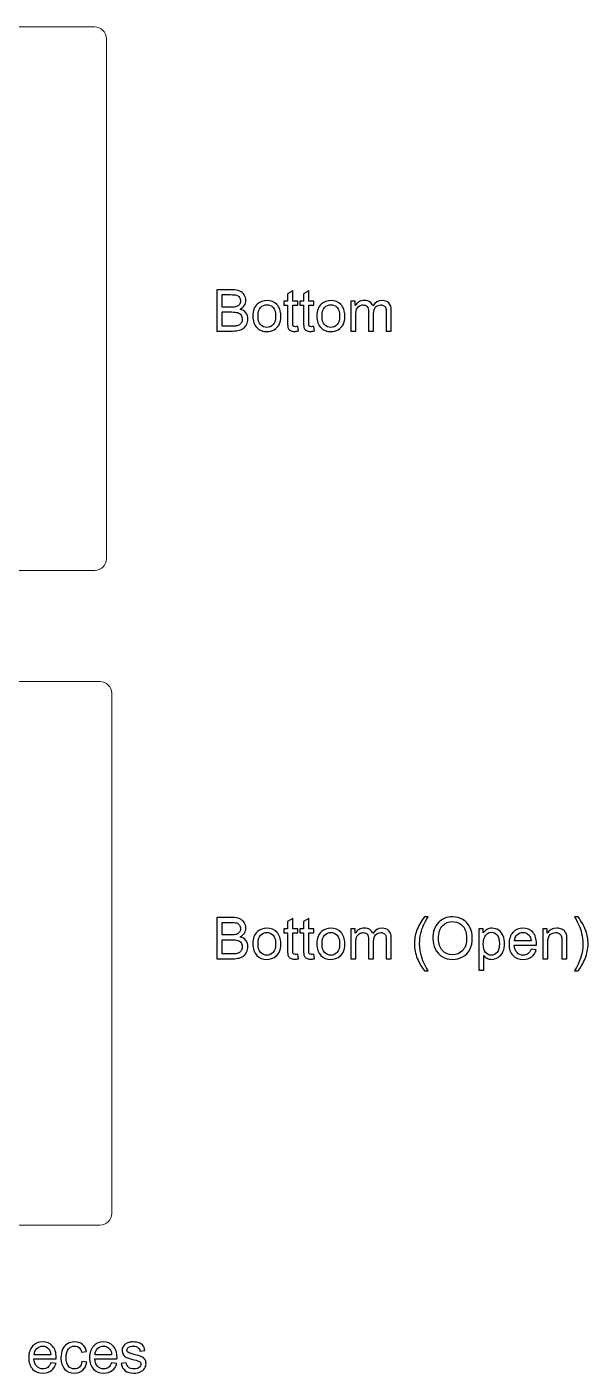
# Model space of a CAD drawing. Header units: centimetres. Extents: x 32 to 238, y -190 to 31.
# Drawn here: x 73.1 to 97.8, y -82.5 to -23 of the extents above; entities that cross this region are included whole.
import ezdxf

# ---------------------------------------------------------------- set-up
doc = ezdxf.new("R2010")
doc.units = ezdxf.units.CM
doc.header["$MEASUREMENT"] = 0
doc.layers.add('Layer 1', color=7, linetype='Continuous')

msp = doc.modelspace()

# ---------------------------------------------------------------- linework, layer by layer
at = {"layer": 'Layer 1', "color": 250, "lineweight": 9}
for points in [[(33.08579, -23.02852), (33.08579, -23.02852), (76.04233, -23.02852), (76.04233, -23.02852), (76.32929, -23.02852), (76.56406, -23.26329), (76.56406, -23.55025), (76.56406, -23.55025), (76.56406, -46.50679), (76.56406, -46.50679), (76.56406, -46.79375), (76.32929, -47.02852), (76.04233, -47.02852), (76.04233, -47.02852), (33.08579, -47.02852), (33.08579, -47.02852), (32.79883, -47.02852), (32.56406, -46.79375), (32.56406, -46.50679), (32.56406, -46.50679), (32.56406, -23.55025), (32.56406, -23.55025), (32.56406, -23.26329), (32.79883, -23.02852), (33.08579, -23.02852)], [(33.08579, -23.02852), (33.08579, -23.02852), (76.04233, -23.02852), (76.04233, -23.02852), (76.32929, -23.02852), (76.56406, -23.26329), (76.56406, -23.55025), (76.56406, -23.55025), (76.56406, -46.50679), (76.56406, -46.50679), (76.56406, -46.79375), (76.32929, -47.02852), (76.04233, -47.02852), (76.04233, -47.02852), (33.08579, -47.02852), (33.08579, -47.02852), (32.79883, -47.02852), (32.56406, -46.79375), (32.56406, -46.50679), (32.56406, -46.50679), (32.56406, -23.55025), (32.56406, -23.55025), (32.56406, -23.26329), (32.79883, -23.02852), (33.08579, -23.02852)], [(33.32365, -51.93276), (33.32365, -51.93276), (76.28019, -51.93276), (76.28019, -51.93276), (76.56715, -51.93276), (76.80192, -52.16753), (76.80192, -52.45449), (76.80192, -52.45449), (76.80192, -75.41103), (76.80192, -75.41103), (76.80192, -75.69799), (76.56715, -75.93276), (76.28019, -75.93276), (76.28019, -75.93276), (33.32365, -75.93276), (33.32365, -75.93276), (33.03669, -75.93276), (32.80192, -75.69799), (32.80192, -75.41103), (32.80192, -75.41103), (32.80192, -52.45449), (32.80192, -52.45449), (32.80192, -52.16753), (33.03669, -51.93276), (33.32365, -51.93276)], [(33.32365, -51.93276), (33.32365, -51.93276), (76.28019, -51.93276), (76.28019, -51.93276), (76.56715, -51.93276), (76.80192, -52.16753), (76.80192, -52.45449), (76.80192, -52.45449), (76.80192, -75.41103), (76.80192, -75.41103), (76.80192, -75.69799), (76.56715, -75.93276), (76.28019, -75.93276), (76.28019, -75.93276), (33.32365, -75.93276), (33.32365, -75.93276), (33.03669, -75.93276), (32.80192, -75.69799), (32.80192, -75.41103), (32.80192, -75.41103), (32.80192, -52.45449), (32.80192, -52.45449), (32.80192, -52.16753), (33.03669, -51.93276), (33.32365, -51.93276)]]:
    msp.add_open_spline(points, degree=3, knots=[0, 0, 0, 0, 0.125, 0.125, 0.125, 0.25, 0.25, 0.25, 0.375, 0.375, 0.375, 0.5, 0.5, 0.5, 0.625, 0.625, 0.625, 0.75, 0.75, 0.75, 0.875, 0.875, 0.875, 1, 1, 1, 1], dxfattribs=at)
at = {"layer": 'Layer 1', "color": 250}
for points, knots in [([(81.43168, -36.45398), (81.43168, -36.45398), (81.43168, -34.63534), (81.43168, -34.63534), (81.43168, -34.63534), (82.11409, -34.63534), (82.11409, -34.63534), (82.25295, -34.63534), (82.36428, -34.65354), (82.44853, -34.69037), (82.53235, -34.7272), (82.59796, -34.78393), (82.64538, -34.86055), (82.69321, -34.93675), (82.71692, -35.01676), (82.71692, -35.10058), (82.71692, -35.17805), (82.69575, -35.25129), (82.65384, -35.31987), (82.61193, -35.38845), (82.54843, -35.44391), (82.46334, -35.48624), (82.57341, -35.51841), (82.65808, -35.57345), (82.71692, -35.65134), (82.77619, -35.72881), (82.80582, -35.82067), (82.80582, -35.92651), (82.80582, -36.01202), (82.78762, -36.09118), (82.75163, -36.16442), (82.71565, -36.23766), (82.6712, -36.29396), (82.61828, -36.33375), (82.56537, -36.37312), (82.4989, -36.40318), (82.41932, -36.4235), (82.33931, -36.44382), (82.24152, -36.45398), (82.12552, -36.45398), (82.12552, -36.45398), (81.43168, -36.45398), (81.43168, -36.45398)], [0, 0, 0, 0, 0.07142857, 0.07142857, 0.07142857, 0.14285714, 0.14285714, 0.14285714, 0.21428571, 0.21428571, 0.21428571, 0.28571429, 0.28571429, 0.28571429, 0.35714286, 0.35714286, 0.35714286, 0.42857143, 0.42857143, 0.42857143, 0.5, 0.5, 0.5, 0.57142857, 0.57142857, 0.57142857, 0.64285714, 0.64285714, 0.64285714, 0.71428571, 0.71428571, 0.71428571, 0.78571429, 0.78571429, 0.78571429, 0.85714286, 0.85714286, 0.85714286, 0.92857143, 0.92857143, 0.92857143, 1, 1, 1, 1]), ([(81.67298, -35.39988), (81.67298, -35.39988), (82.06626, -35.39988), (82.06626, -35.39988), (82.17294, -35.39988), (82.24956, -35.39268), (82.2957, -35.37871), (82.35709, -35.36051), (82.40323, -35.33003), (82.43413, -35.2877), (82.46504, -35.24536), (82.4807, -35.19245), (82.4807, -35.12852), (82.4807, -35.06799), (82.46631, -35.01465), (82.4371, -34.96893), (82.40831, -34.92278), (82.36682, -34.89103), (82.31306, -34.8741), (82.2593, -34.85717), (82.16701, -34.8487), (82.03662, -34.8487), (82.03662, -34.8487), (81.67298, -34.8487), (81.67298, -34.8487), (81.67298, -34.8487), (81.67298, -35.39988), (81.67298, -35.39988)], [0, 0, 0, 0, 0.11111111, 0.11111111, 0.11111111, 0.22222222, 0.22222222, 0.22222222, 0.33333333, 0.33333333, 0.33333333, 0.44444444, 0.44444444, 0.44444444, 0.55555556, 0.55555556, 0.55555556, 0.66666667, 0.66666667, 0.66666667, 0.77777778, 0.77777778, 0.77777778, 0.88888889, 0.88888889, 0.88888889, 1, 1, 1, 1]), ([(85.00588, -36.25459), (85.00588, -36.25459), (85.03636, -36.45186), (85.03636, -36.45186), (84.97371, -36.46499), (84.9174, -36.47176), (84.8683, -36.47176), (84.78744, -36.47176), (84.72479, -36.45906), (84.67991, -36.43324), (84.63546, -36.40741), (84.60414, -36.37397), (84.58593, -36.33206), (84.56773, -36.29015), (84.55884, -36.2021), (84.55884, -36.0679), (84.55884, -36.0679), (84.55884, -35.30844), (84.55884, -35.30844), (84.55884, -35.30844), (84.39374, -35.30844), (84.39374, -35.30844), (84.39374, -35.30844), (84.39374, -35.13572), (84.39374, -35.13572), (84.39374, -35.13572), (84.55884, -35.13572), (84.55884, -35.13572), (84.55884, -35.13572), (84.55884, -34.80975), (84.55884, -34.80975), (84.55884, -34.80975), (84.78236, -34.67556), (84.78236, -34.67556), (84.78236, -34.67556), (84.78236, -35.13572), (84.78236, -35.13572), (84.78236, -35.13572), (85.00588, -35.13572), (85.00588, -35.13572), (85.00588, -35.13572), (85.00588, -35.30844), (85.00588, -35.30844), (85.00588, -35.30844), (84.78236, -35.30844), (84.78236, -35.30844), (84.78236, -35.30844), (84.78236, -36.0806), (84.78236, -36.0806), (84.78236, -36.14452), (84.78617, -36.18559), (84.79421, -36.20379), (84.80183, -36.22199), (84.81453, -36.23639), (84.83231, -36.24739), (84.85009, -36.25798), (84.87549, -36.26348), (84.90851, -36.26348), (84.93307, -36.26348), (84.96566, -36.26052), (85.00588, -36.25459)], [0, 0, 0, 0, 0.05, 0.05, 0.05, 0.1, 0.1, 0.1, 0.15, 0.15, 0.15, 0.2, 0.2, 0.2, 0.25, 0.25, 0.25, 0.3, 0.3, 0.3, 0.35, 0.35, 0.35, 0.4, 0.4, 0.4, 0.45, 0.45, 0.45, 0.5, 0.5, 0.5, 0.55, 0.55, 0.55, 0.6, 0.6, 0.6, 0.65, 0.65, 0.65, 0.7, 0.7, 0.7, 0.75, 0.75, 0.75, 0.8, 0.8, 0.8, 0.85, 0.85, 0.85, 0.9, 0.9, 0.9, 0.95, 0.95, 0.95, 1, 1, 1, 1]), ([(85.71158, -36.25459), (85.71158, -36.25459), (85.74206, -36.45186), (85.74206, -36.45186), (85.67941, -36.46499), (85.6231, -36.47176), (85.574, -36.47176), (85.49314, -36.47176), (85.43049, -36.45906), (85.38561, -36.43324), (85.34116, -36.40741), (85.30984, -36.37397), (85.29163, -36.33206), (85.27343, -36.29015), (85.26454, -36.2021), (85.26454, -36.0679), (85.26454, -36.0679), (85.26454, -35.30844), (85.26454, -35.30844), (85.26454, -35.30844), (85.09944, -35.30844), (85.09944, -35.30844), (85.09944, -35.30844), (85.09944, -35.13572), (85.09944, -35.13572), (85.09944, -35.13572), (85.26454, -35.13572), (85.26454, -35.13572), (85.26454, -35.13572), (85.26454, -34.80975), (85.26454, -34.80975), (85.26454, -34.80975), (85.48806, -34.67556), (85.48806, -34.67556), (85.48806, -34.67556), (85.48806, -35.13572), (85.48806, -35.13572), (85.48806, -35.13572), (85.71158, -35.13572), (85.71158, -35.13572), (85.71158, -35.13572), (85.71158, -35.30844), (85.71158, -35.30844), (85.71158, -35.30844), (85.48806, -35.30844), (85.48806, -35.30844), (85.48806, -35.30844), (85.48806, -36.0806), (85.48806, -36.0806), (85.48806, -36.14452), (85.49187, -36.18559), (85.49991, -36.20379), (85.50753, -36.22199), (85.52023, -36.23639), (85.53801, -36.24739), (85.55579, -36.25798), (85.58119, -36.26348), (85.61421, -36.26348), (85.63877, -36.26348), (85.67136, -36.26052), (85.71158, -36.25459)], [0, 0, 0, 0, 0.05, 0.05, 0.05, 0.1, 0.1, 0.1, 0.15, 0.15, 0.15, 0.2, 0.2, 0.2, 0.25, 0.25, 0.25, 0.3, 0.3, 0.3, 0.35, 0.35, 0.35, 0.4, 0.4, 0.4, 0.45, 0.45, 0.45, 0.5, 0.5, 0.5, 0.55, 0.55, 0.55, 0.6, 0.6, 0.6, 0.65, 0.65, 0.65, 0.7, 0.7, 0.7, 0.75, 0.75, 0.75, 0.8, 0.8, 0.8, 0.85, 0.85, 0.85, 0.9, 0.9, 0.9, 0.95, 0.95, 0.95, 1, 1, 1, 1]), ([(81.67298, -36.24062), (81.67298, -36.24062), (82.12595, -36.24062), (82.12595, -36.24062), (82.20384, -36.24062), (82.25845, -36.23766), (82.2902, -36.23173), (82.34523, -36.22199), (82.3918, -36.20548), (82.42905, -36.1822), (82.46631, -36.15892), (82.49679, -36.12505), (82.52092, -36.0806), (82.54505, -36.03615), (82.5569, -35.98493), (82.5569, -35.92693), (82.5569, -35.85877), (82.53954, -35.79993), (82.50441, -35.74955), (82.46969, -35.69918), (82.42143, -35.66404), (82.35963, -35.64372), (82.29824, -35.6234), (82.20934, -35.61324), (82.09377, -35.61324), (82.09377, -35.61324), (81.67298, -35.61324), (81.67298, -35.61324), (81.67298, -35.61324), (81.67298, -36.24062), (81.67298, -36.24062)], [0, 0, 0, 0, 0.1, 0.1, 0.1, 0.2, 0.2, 0.2, 0.3, 0.3, 0.3, 0.4, 0.4, 0.4, 0.5, 0.5, 0.5, 0.6, 0.6, 0.6, 0.7, 0.7, 0.7, 0.8, 0.8, 0.8, 0.9, 0.9, 0.9, 1, 1, 1, 1]), ([(83.02426, -35.79485), (83.02426, -35.55143), (83.09199, -35.37109), (83.22788, -35.25383), (83.34091, -35.15646), (83.47934, -35.10778), (83.64233, -35.10778), (83.82309, -35.10778), (83.97126, -35.16705), (84.0864, -35.28558), (84.20113, -35.40369), (84.2587, -35.56752), (84.2587, -35.77622), (84.2587, -35.94556), (84.2333, -36.07848), (84.1825, -36.17543), (84.1317, -36.27237), (84.05762, -36.34772), (83.96025, -36.40149), (83.86331, -36.45525), (83.75705, -36.48192), (83.64233, -36.48192), (83.45775, -36.48192), (83.30874, -36.42308), (83.19486, -36.30497), (83.08099, -36.18686), (83.02426, -36.01668), (83.02426, -35.79485)], [0, 0, 0, 0, 0.11111111, 0.11111111, 0.11111111, 0.22222222, 0.22222222, 0.22222222, 0.33333333, 0.33333333, 0.33333333, 0.44444444, 0.44444444, 0.44444444, 0.55555556, 0.55555556, 0.55555556, 0.66666667, 0.66666667, 0.66666667, 0.77777778, 0.77777778, 0.77777778, 0.88888889, 0.88888889, 0.88888889, 1, 1, 1, 1]), ([(83.25286, -35.79527), (83.25286, -35.96376), (83.28969, -36.08991), (83.36335, -36.17331), (83.43743, -36.25713), (83.53014, -36.29904), (83.64233, -36.29904), (83.75324, -36.29904), (83.84553, -36.25713), (83.91961, -36.17289), (83.99327, -36.08864), (84.0301, -35.96037), (84.0301, -35.78808), (84.0301, -35.62552), (83.99285, -35.50233), (83.91876, -35.41893), (83.84468, -35.33511), (83.75239, -35.2932), (83.64233, -35.2932), (83.53014, -35.2932), (83.43743, -35.33469), (83.36335, -35.41808), (83.28969, -35.50148), (83.25286, -35.62721), (83.25286, -35.79527)], [0, 0, 0, 0, 0.125, 0.125, 0.125, 0.25, 0.25, 0.25, 0.375, 0.375, 0.375, 0.5, 0.5, 0.5, 0.625, 0.625, 0.625, 0.75, 0.75, 0.75, 0.875, 0.875, 0.875, 1, 1, 1, 1]), ([(85.84832, -35.79485), (85.84832, -35.55143), (85.91605, -35.37109), (86.05194, -35.25383), (86.16497, -35.15646), (86.3034, -35.10778), (86.46639, -35.10778), (86.64715, -35.10778), (86.79532, -35.16705), (86.91046, -35.28558), (87.02519, -35.40369), (87.08276, -35.56752), (87.08276, -35.77622), (87.08276, -35.94556), (87.05736, -36.07848), (87.00656, -36.17543), (86.95576, -36.27237), (86.88168, -36.34772), (86.78431, -36.40149), (86.68737, -36.45525), (86.58111, -36.48192), (86.46639, -36.48192), (86.28181, -36.48192), (86.1328, -36.42308), (86.01892, -36.30497), (85.90505, -36.18686), (85.84832, -36.01668), (85.84832, -35.79485)], [0, 0, 0, 0, 0.11111111, 0.11111111, 0.11111111, 0.22222222, 0.22222222, 0.22222222, 0.33333333, 0.33333333, 0.33333333, 0.44444444, 0.44444444, 0.44444444, 0.55555556, 0.55555556, 0.55555556, 0.66666667, 0.66666667, 0.66666667, 0.77777778, 0.77777778, 0.77777778, 0.88888889, 0.88888889, 0.88888889, 1, 1, 1, 1]), ([(86.07692, -35.79527), (86.07692, -35.96376), (86.11375, -36.08991), (86.18741, -36.17331), (86.26149, -36.25713), (86.3542, -36.29904), (86.46639, -36.29904), (86.5773, -36.29904), (86.66959, -36.25713), (86.74367, -36.17289), (86.81733, -36.08864), (86.85416, -35.96037), (86.85416, -35.78808), (86.85416, -35.62552), (86.81691, -35.50233), (86.74282, -35.41893), (86.66874, -35.33511), (86.57645, -35.2932), (86.46639, -35.2932), (86.3542, -35.2932), (86.26149, -35.33469), (86.18741, -35.41808), (86.11375, -35.50148), (86.07692, -35.62721), (86.07692, -35.79527)], [0, 0, 0, 0, 0.125, 0.125, 0.125, 0.25, 0.25, 0.25, 0.375, 0.375, 0.375, 0.5, 0.5, 0.5, 0.625, 0.625, 0.625, 0.75, 0.75, 0.75, 0.875, 0.875, 0.875, 1, 1, 1, 1]), ([(87.3448, -36.45398), (87.3448, -36.45398), (87.3448, -35.13572), (87.3448, -35.13572), (87.3448, -35.13572), (87.54546, -35.13572), (87.54546, -35.13572), (87.54546, -35.13572), (87.54546, -35.32199), (87.54546, -35.32199), (87.58652, -35.25764), (87.64156, -35.20557), (87.71014, -35.16662), (87.77872, -35.12725), (87.85661, -35.10778), (87.94424, -35.10778), (88.04161, -35.10778), (88.12162, -35.1281), (88.18385, -35.16832), (88.24608, -35.20896), (88.2901, -35.26526), (88.3155, -35.33807), (88.42049, -35.1844), (88.55638, -35.10778), (88.72402, -35.10778), (88.85525, -35.10778), (88.95643, -35.14376), (89.0267, -35.21615), (89.0974, -35.28854), (89.13296, -35.39988), (89.13296, -35.55016), (89.13296, -35.55016), (89.13296, -36.45398), (89.13296, -36.45398), (89.13296, -36.45398), (88.90944, -36.45398), (88.90944, -36.45398), (88.90944, -36.45398), (88.90944, -35.62425), (88.90944, -35.62425), (88.90944, -35.53535), (88.90182, -35.471), (88.88743, -35.43163), (88.87303, -35.39226), (88.84679, -35.36093), (88.80826, -35.3368), (88.77016, -35.31267), (88.72529, -35.30082), (88.67407, -35.30082), (88.58093, -35.30082), (88.50389, -35.33172), (88.4425, -35.39311), (88.38112, -35.45491), (88.35064, -35.55355), (88.35064, -35.68902), (88.35064, -35.68902), (88.35064, -36.45398), (88.35064, -36.45398), (88.35064, -36.45398), (88.12712, -36.45398), (88.12712, -36.45398), (88.12712, -36.45398), (88.12712, -35.59842), (88.12712, -35.59842), (88.12712, -35.49936), (88.10892, -35.42486), (88.07251, -35.37533), (88.0361, -35.3258), (87.97641, -35.30082), (87.89386, -35.30082), (87.83121, -35.30082), (87.77321, -35.31733), (87.71987, -35.35035), (87.66653, -35.38337), (87.62801, -35.43163), (87.60388, -35.49555), (87.58017, -35.55905), (87.56832, -35.65092), (87.56832, -35.77072), (87.56832, -35.77072), (87.56832, -36.45398), (87.56832, -36.45398), (87.56832, -36.45398), (87.3448, -36.45398), (87.3448, -36.45398)], [0, 0, 0, 0, 0.03571429, 0.03571429, 0.03571429, 0.07142857, 0.07142857, 0.07142857, 0.10714286, 0.10714286, 0.10714286, 0.14285714, 0.14285714, 0.14285714, 0.17857143, 0.17857143, 0.17857143, 0.21428571, 0.21428571, 0.21428571, 0.25, 0.25, 0.25, 0.28571429, 0.28571429, 0.28571429, 0.32142857, 0.32142857, 0.32142857, 0.35714286, 0.35714286, 0.35714286, 0.39285714, 0.39285714, 0.39285714, 0.42857143, 0.42857143, 0.42857143, 0.46428571, 0.46428571, 0.46428571, 0.5, 0.5, 0.5, 0.53571429, 0.53571429, 0.53571429, 0.57142857, 0.57142857, 0.57142857, 0.60714286, 0.60714286, 0.60714286, 0.64285714, 0.64285714, 0.64285714, 0.67857143, 0.67857143, 0.67857143, 0.71428571, 0.71428571, 0.71428571, 0.75, 0.75, 0.75, 0.78571429, 0.78571429, 0.78571429, 0.82142857, 0.82142857, 0.82142857, 0.85714286, 0.85714286, 0.85714286, 0.89285714, 0.89285714, 0.89285714, 0.92857143, 0.92857143, 0.92857143, 0.96428571, 0.96428571, 0.96428571, 1, 1, 1, 1]), ([(81.43168, -64.16671), (81.43168, -64.16671), (81.43168, -62.34807), (81.43168, -62.34807), (81.43168, -62.34807), (82.11409, -62.34807), (82.11409, -62.34807), (82.25295, -62.34807), (82.36428, -62.36627), (82.44853, -62.4031), (82.53235, -62.43993), (82.59796, -62.49666), (82.64538, -62.57328), (82.69321, -62.64948), (82.71692, -62.72949), (82.71692, -62.81331), (82.71692, -62.89078), (82.69575, -62.96402), (82.65384, -63.0326), (82.61193, -63.10118), (82.54843, -63.15664), (82.46334, -63.19897), (82.57341, -63.23114), (82.65808, -63.28618), (82.71692, -63.36407), (82.77619, -63.44154), (82.80582, -63.5334), (82.80582, -63.63924), (82.80582, -63.72475), (82.78762, -63.80391), (82.75163, -63.87715), (82.71565, -63.95039), (82.6712, -64.00669), (82.61828, -64.04648), (82.56537, -64.08585), (82.4989, -64.11591), (82.41932, -64.13623), (82.33931, -64.15655), (82.24152, -64.16671), (82.12552, -64.16671), (82.12552, -64.16671), (81.43168, -64.16671), (81.43168, -64.16671)], [0, 0, 0, 0, 0.07142857, 0.07142857, 0.07142857, 0.14285714, 0.14285714, 0.14285714, 0.21428571, 0.21428571, 0.21428571, 0.28571429, 0.28571429, 0.28571429, 0.35714286, 0.35714286, 0.35714286, 0.42857143, 0.42857143, 0.42857143, 0.5, 0.5, 0.5, 0.57142857, 0.57142857, 0.57142857, 0.64285714, 0.64285714, 0.64285714, 0.71428571, 0.71428571, 0.71428571, 0.78571429, 0.78571429, 0.78571429, 0.85714286, 0.85714286, 0.85714286, 0.92857143, 0.92857143, 0.92857143, 1, 1, 1, 1]), ([(85.00588, -63.96732), (85.00588, -63.96732), (85.03636, -64.16459), (85.03636, -64.16459), (84.97371, -64.17772), (84.9174, -64.18449), (84.8683, -64.18449), (84.78744, -64.18449), (84.72479, -64.17179), (84.67991, -64.14597), (84.63546, -64.12014), (84.60414, -64.0867), (84.58593, -64.04479), (84.56773, -64.00288), (84.55884, -63.91483), (84.55884, -63.78063), (84.55884, -63.78063), (84.55884, -63.02117), (84.55884, -63.02117), (84.55884, -63.02117), (84.39374, -63.02117), (84.39374, -63.02117), (84.39374, -63.02117), (84.39374, -62.84845), (84.39374, -62.84845), (84.39374, -62.84845), (84.55884, -62.84845), (84.55884, -62.84845), (84.55884, -62.84845), (84.55884, -62.52248), (84.55884, -62.52248), (84.55884, -62.52248), (84.78236, -62.38829), (84.78236, -62.38829), (84.78236, -62.38829), (84.78236, -62.84845), (84.78236, -62.84845), (84.78236, -62.84845), (85.00588, -62.84845), (85.00588, -62.84845), (85.00588, -62.84845), (85.00588, -63.02117), (85.00588, -63.02117), (85.00588, -63.02117), (84.78236, -63.02117), (84.78236, -63.02117), (84.78236, -63.02117), (84.78236, -63.79333), (84.78236, -63.79333), (84.78236, -63.85725), (84.78617, -63.89832), (84.79421, -63.91652), (84.80183, -63.93472), (84.81453, -63.94912), (84.83231, -63.96012), (84.85009, -63.97071), (84.87549, -63.97621), (84.90851, -63.97621), (84.93307, -63.97621), (84.96566, -63.97325), (85.00588, -63.96732)], [0, 0, 0, 0, 0.05, 0.05, 0.05, 0.1, 0.1, 0.1, 0.15, 0.15, 0.15, 0.2, 0.2, 0.2, 0.25, 0.25, 0.25, 0.3, 0.3, 0.3, 0.35, 0.35, 0.35, 0.4, 0.4, 0.4, 0.45, 0.45, 0.45, 0.5, 0.5, 0.5, 0.55, 0.55, 0.55, 0.6, 0.6, 0.6, 0.65, 0.65, 0.65, 0.7, 0.7, 0.7, 0.75, 0.75, 0.75, 0.8, 0.8, 0.8, 0.85, 0.85, 0.85, 0.9, 0.9, 0.9, 0.95, 0.95, 0.95, 1, 1, 1, 1]), ([(85.71158, -63.96732), (85.71158, -63.96732), (85.74206, -64.16459), (85.74206, -64.16459), (85.67941, -64.17772), (85.6231, -64.18449), (85.574, -64.18449), (85.49314, -64.18449), (85.43049, -64.17179), (85.38561, -64.14597), (85.34116, -64.12014), (85.30984, -64.0867), (85.29163, -64.04479), (85.27343, -64.00288), (85.26454, -63.91483), (85.26454, -63.78063), (85.26454, -63.78063), (85.26454, -63.02117), (85.26454, -63.02117), (85.26454, -63.02117), (85.09944, -63.02117), (85.09944, -63.02117), (85.09944, -63.02117), (85.09944, -62.84845), (85.09944, -62.84845), (85.09944, -62.84845), (85.26454, -62.84845), (85.26454, -62.84845), (85.26454, -62.84845), (85.26454, -62.52248), (85.26454, -62.52248), (85.26454, -62.52248), (85.48806, -62.38829), (85.48806, -62.38829), (85.48806, -62.38829), (85.48806, -62.84845), (85.48806, -62.84845), (85.48806, -62.84845), (85.71158, -62.84845), (85.71158, -62.84845), (85.71158, -62.84845), (85.71158, -63.02117), (85.71158, -63.02117), (85.71158, -63.02117), (85.48806, -63.02117), (85.48806, -63.02117), (85.48806, -63.02117), (85.48806, -63.79333), (85.48806, -63.79333), (85.48806, -63.85725), (85.49187, -63.89832), (85.49991, -63.91652), (85.50753, -63.93472), (85.52023, -63.94912), (85.53801, -63.96012), (85.55579, -63.97071), (85.58119, -63.97621), (85.61421, -63.97621), (85.63877, -63.97621), (85.67136, -63.97325), (85.71158, -63.96732)], [0, 0, 0, 0, 0.05, 0.05, 0.05, 0.1, 0.1, 0.1, 0.15, 0.15, 0.15, 0.2, 0.2, 0.2, 0.25, 0.25, 0.25, 0.3, 0.3, 0.3, 0.35, 0.35, 0.35, 0.4, 0.4, 0.4, 0.45, 0.45, 0.45, 0.5, 0.5, 0.5, 0.55, 0.55, 0.55, 0.6, 0.6, 0.6, 0.65, 0.65, 0.65, 0.7, 0.7, 0.7, 0.75, 0.75, 0.75, 0.8, 0.8, 0.8, 0.85, 0.85, 0.85, 0.9, 0.9, 0.9, 0.95, 0.95, 0.95, 1, 1, 1, 1]), ([(90.59304, -64.70011), (90.47027, -64.54475), (90.36613, -64.36314), (90.28104, -64.15486), (90.19595, -63.94658), (90.15362, -63.73068), (90.15362, -63.50758), (90.15362, -63.31073), (90.18537, -63.12235), (90.24887, -62.94243), (90.32338, -62.7333), (90.4381, -62.52502), (90.59304, -62.31759), (90.59304, -62.31759), (90.75306, -62.31759), (90.75306, -62.31759), (90.65315, -62.48946), (90.58669, -62.61223), (90.55452, -62.68589), (90.50414, -62.79977), (90.46435, -62.91872), (90.43556, -63.04276), (90.4, -63.19728), (90.38222, -63.35264), (90.38222, -63.50885), (90.38222, -63.90636), (90.50583, -64.30345), (90.75306, -64.70011), (90.75306, -64.70011), (90.59304, -64.70011), (90.59304, -64.70011)], [0, 0, 0, 0, 0.1, 0.1, 0.1, 0.2, 0.2, 0.2, 0.3, 0.3, 0.3, 0.4, 0.4, 0.4, 0.5, 0.5, 0.5, 0.6, 0.6, 0.6, 0.7, 0.7, 0.7, 0.8, 0.8, 0.8, 0.9, 0.9, 0.9, 1, 1, 1, 1]), ([(90.96642, -63.28152), (90.96642, -62.98011), (91.0477, -62.74389), (91.20984, -62.57328), (91.37197, -62.40268), (91.5811, -62.31759), (91.83764, -62.31759), (92.0057, -62.31759), (92.15683, -62.35781), (92.29188, -62.43782), (92.4265, -62.51783), (92.52937, -62.62959), (92.60006, -62.7731), (92.67076, -62.91618), (92.70632, -63.07874), (92.70632, -63.26035), (92.70632, -63.4445), (92.66907, -63.6096), (92.59456, -63.75481), (92.52005, -63.90043), (92.41464, -64.0105), (92.27833, -64.08501), (92.14159, -64.15994), (91.99427, -64.19719), (91.83637, -64.19719), (91.66492, -64.19719), (91.5121, -64.1557), (91.37705, -64.07315), (91.24243, -63.9906), (91.13999, -63.878), (91.07056, -63.73491), (91.00113, -63.59225), (90.96642, -63.44112), (90.96642, -63.28152)], [0, 0, 0, 0, 0.09090909, 0.09090909, 0.09090909, 0.18181818, 0.18181818, 0.18181818, 0.27272727, 0.27272727, 0.27272727, 0.36363636, 0.36363636, 0.36363636, 0.45454545, 0.45454545, 0.45454545, 0.54545455, 0.54545455, 0.54545455, 0.63636364, 0.63636364, 0.63636364, 0.72727273, 0.72727273, 0.72727273, 0.81818182, 0.81818182, 0.81818182, 0.90909091, 0.90909091, 0.90909091, 1, 1, 1, 1]), ([(97.37314, -64.70011), (97.37314, -64.70011), (97.21312, -64.70011), (97.21312, -64.70011), (97.46035, -64.30345), (97.58396, -63.90636), (97.58396, -63.50885), (97.58396, -63.35349), (97.56618, -63.19939), (97.53062, -63.04657), (97.50268, -62.92253), (97.46331, -62.80358), (97.41293, -62.68928), (97.38076, -62.61519), (97.31387, -62.49116), (97.21312, -62.31759), (97.21312, -62.31759), (97.37314, -62.31759), (97.37314, -62.31759), (97.52808, -62.52502), (97.6428, -62.7333), (97.71731, -62.94243), (97.78081, -63.12235), (97.81256, -63.31073), (97.81256, -63.50758), (97.81256, -63.73068), (97.7698, -63.94658), (97.68429, -64.15486), (97.5992, -64.36314), (97.49548, -64.54475), (97.37314, -64.70011)], [0, 0, 0, 0, 0.1, 0.1, 0.1, 0.2, 0.2, 0.2, 0.3, 0.3, 0.3, 0.4, 0.4, 0.4, 0.5, 0.5, 0.5, 0.6, 0.6, 0.6, 0.7, 0.7, 0.7, 0.8, 0.8, 0.8, 0.9, 0.9, 0.9, 1, 1, 1, 1]), ([(81.67298, -63.11261), (81.67298, -63.11261), (82.06626, -63.11261), (82.06626, -63.11261), (82.17294, -63.11261), (82.24956, -63.10541), (82.2957, -63.09144), (82.35709, -63.07324), (82.40323, -63.04276), (82.43413, -63.00043), (82.46504, -62.95809), (82.4807, -62.90518), (82.4807, -62.84125), (82.4807, -62.78072), (82.46631, -62.72738), (82.4371, -62.68166), (82.40831, -62.63551), (82.36682, -62.60376), (82.31306, -62.58683), (82.2593, -62.5699), (82.16701, -62.56143), (82.03662, -62.56143), (82.03662, -62.56143), (81.67298, -62.56143), (81.67298, -62.56143), (81.67298, -62.56143), (81.67298, -63.11261), (81.67298, -63.11261)], [0, 0, 0, 0, 0.11111111, 0.11111111, 0.11111111, 0.22222222, 0.22222222, 0.22222222, 0.33333333, 0.33333333, 0.33333333, 0.44444444, 0.44444444, 0.44444444, 0.55555556, 0.55555556, 0.55555556, 0.66666667, 0.66666667, 0.66666667, 0.77777778, 0.77777778, 0.77777778, 0.88888889, 0.88888889, 0.88888889, 1, 1, 1, 1]), ([(83.02426, -63.50758), (83.02426, -63.26416), (83.09199, -63.08382), (83.22788, -62.96656), (83.34091, -62.86919), (83.47934, -62.82051), (83.64233, -62.82051), (83.82309, -62.82051), (83.97126, -62.87978), (84.0864, -62.99831), (84.20113, -63.11642), (84.2587, -63.28025), (84.2587, -63.48895), (84.2587, -63.65829), (84.2333, -63.79121), (84.1825, -63.88816), (84.1317, -63.9851), (84.05762, -64.06045), (83.96025, -64.11422), (83.86331, -64.16798), (83.75705, -64.19465), (83.64233, -64.19465), (83.45775, -64.19465), (83.30874, -64.13581), (83.19486, -64.0177), (83.08099, -63.89959), (83.02426, -63.72941), (83.02426, -63.50758)], [0, 0, 0, 0, 0.11111111, 0.11111111, 0.11111111, 0.22222222, 0.22222222, 0.22222222, 0.33333333, 0.33333333, 0.33333333, 0.44444444, 0.44444444, 0.44444444, 0.55555556, 0.55555556, 0.55555556, 0.66666667, 0.66666667, 0.66666667, 0.77777778, 0.77777778, 0.77777778, 0.88888889, 0.88888889, 0.88888889, 1, 1, 1, 1]), ([(85.84832, -63.50758), (85.84832, -63.26416), (85.91605, -63.08382), (86.05194, -62.96656), (86.16497, -62.86919), (86.3034, -62.82051), (86.46639, -62.82051), (86.64715, -62.82051), (86.79532, -62.87978), (86.91046, -62.99831), (87.02519, -63.11642), (87.08276, -63.28025), (87.08276, -63.48895), (87.08276, -63.65829), (87.05736, -63.79121), (87.00656, -63.88816), (86.95576, -63.9851), (86.88168, -64.06045), (86.78431, -64.11422), (86.68737, -64.16798), (86.58111, -64.19465), (86.46639, -64.19465), (86.28181, -64.19465), (86.1328, -64.13581), (86.01892, -64.0177), (85.90505, -63.89959), (85.84832, -63.72941), (85.84832, -63.50758)], [0, 0, 0, 0, 0.11111111, 0.11111111, 0.11111111, 0.22222222, 0.22222222, 0.22222222, 0.33333333, 0.33333333, 0.33333333, 0.44444444, 0.44444444, 0.44444444, 0.55555556, 0.55555556, 0.55555556, 0.66666667, 0.66666667, 0.66666667, 0.77777778, 0.77777778, 0.77777778, 0.88888889, 0.88888889, 0.88888889, 1, 1, 1, 1]), ([(87.3448, -64.16671), (87.3448, -64.16671), (87.3448, -62.84845), (87.3448, -62.84845), (87.3448, -62.84845), (87.54546, -62.84845), (87.54546, -62.84845), (87.54546, -62.84845), (87.54546, -63.03472), (87.54546, -63.03472), (87.58652, -62.97037), (87.64156, -62.9183), (87.71014, -62.87935), (87.77872, -62.83998), (87.85661, -62.82051), (87.94424, -62.82051), (88.04161, -62.82051), (88.12162, -62.84083), (88.18385, -62.88105), (88.24608, -62.92169), (88.2901, -62.97799), (88.3155, -63.0508), (88.42049, -62.89713), (88.55638, -62.82051), (88.72402, -62.82051), (88.85525, -62.82051), (88.95643, -62.85649), (89.0267, -62.92888), (89.0974, -63.00127), (89.13296, -63.11261), (89.13296, -63.26289), (89.13296, -63.26289), (89.13296, -64.16671), (89.13296, -64.16671), (89.13296, -64.16671), (88.90944, -64.16671), (88.90944, -64.16671), (88.90944, -64.16671), (88.90944, -63.33698), (88.90944, -63.33698), (88.90944, -63.24808), (88.90182, -63.18373), (88.88743, -63.14436), (88.87303, -63.10499), (88.84679, -63.07366), (88.80826, -63.04953), (88.77016, -63.0254), (88.72529, -63.01355), (88.67407, -63.01355), (88.58093, -63.01355), (88.50389, -63.04445), (88.4425, -63.10584), (88.38112, -63.16764), (88.35064, -63.26628), (88.35064, -63.40175), (88.35064, -63.40175), (88.35064, -64.16671), (88.35064, -64.16671), (88.35064, -64.16671), (88.12712, -64.16671), (88.12712, -64.16671), (88.12712, -64.16671), (88.12712, -63.31115), (88.12712, -63.31115), (88.12712, -63.21209), (88.10892, -63.13759), (88.07251, -63.08806), (88.0361, -63.03853), (87.97641, -63.01355), (87.89386, -63.01355), (87.83121, -63.01355), (87.77321, -63.03006), (87.71987, -63.06308), (87.66653, -63.0961), (87.62801, -63.14436), (87.60388, -63.20828), (87.58017, -63.27178), (87.56832, -63.36365), (87.56832, -63.48345), (87.56832, -63.48345), (87.56832, -64.16671), (87.56832, -64.16671), (87.56832, -64.16671), (87.3448, -64.16671), (87.3448, -64.16671)], [0, 0, 0, 0, 0.03571429, 0.03571429, 0.03571429, 0.07142857, 0.07142857, 0.07142857, 0.10714286, 0.10714286, 0.10714286, 0.14285714, 0.14285714, 0.14285714, 0.17857143, 0.17857143, 0.17857143, 0.21428571, 0.21428571, 0.21428571, 0.25, 0.25, 0.25, 0.28571429, 0.28571429, 0.28571429, 0.32142857, 0.32142857, 0.32142857, 0.35714286, 0.35714286, 0.35714286, 0.39285714, 0.39285714, 0.39285714, 0.42857143, 0.42857143, 0.42857143, 0.46428571, 0.46428571, 0.46428571, 0.5, 0.5, 0.5, 0.53571429, 0.53571429, 0.53571429, 0.57142857, 0.57142857, 0.57142857, 0.60714286, 0.60714286, 0.60714286, 0.64285714, 0.64285714, 0.64285714, 0.67857143, 0.67857143, 0.67857143, 0.71428571, 0.71428571, 0.71428571, 0.75, 0.75, 0.75, 0.78571429, 0.78571429, 0.78571429, 0.82142857, 0.82142857, 0.82142857, 0.85714286, 0.85714286, 0.85714286, 0.89285714, 0.89285714, 0.89285714, 0.92857143, 0.92857143, 0.92857143, 0.96428571, 0.96428571, 0.96428571, 1, 1, 1, 1]), ([(91.21534, -63.28575), (91.21534, -63.50462), (91.27418, -63.67691), (91.39187, -63.80264), (91.50956, -63.92837), (91.6573, -63.99145), (91.8351, -63.99145), (92.01629, -63.99145), (92.16488, -63.92795), (92.28214, -63.80095), (92.39898, -63.67395), (92.4574, -63.49361), (92.4574, -63.25993), (92.4574, -63.11219), (92.43242, -62.98307), (92.38247, -62.873), (92.33252, -62.76294), (92.25928, -62.67742), (92.16318, -62.61689), (92.06666, -62.55635), (91.95871, -62.52587), (91.83891, -62.52587), (91.66873, -62.52587), (91.52226, -62.58429), (91.39949, -62.70113), (91.27672, -62.81797), (91.21534, -63.0127), (91.21534, -63.28575)], [0, 0, 0, 0, 0.11111111, 0.11111111, 0.11111111, 0.22222222, 0.22222222, 0.22222222, 0.33333333, 0.33333333, 0.33333333, 0.44444444, 0.44444444, 0.44444444, 0.55555556, 0.55555556, 0.55555556, 0.66666667, 0.66666667, 0.66666667, 0.77777778, 0.77777778, 0.77777778, 0.88888889, 0.88888889, 0.88888889, 1, 1, 1, 1]), ([(92.98784, -64.67217), (92.98784, -64.67217), (92.98784, -62.84845), (92.98784, -62.84845), (92.98784, -62.84845), (93.19104, -62.84845), (93.19104, -62.84845), (93.19104, -62.84845), (93.19104, -63.02159), (93.19104, -63.02159), (93.23888, -62.95471), (93.29306, -62.90433), (93.3536, -62.87089), (93.41371, -62.83744), (93.48695, -62.82051), (93.57289, -62.82051), (93.68549, -62.82051), (93.78455, -62.8493), (93.87049, -62.90729), (93.95643, -62.96487), (94.0212, -63.04657), (94.06522, -63.15156), (94.10883, -63.25697), (94.13084, -63.37211), (94.13084, -63.49784), (94.13084, -63.63204), (94.10671, -63.75311), (94.05845, -63.86106), (94.01019, -63.96859), (93.93992, -64.05114), (93.84763, -64.10871), (93.75577, -64.16586), (93.65882, -64.19465), (93.55722, -64.19465), (93.48272, -64.19465), (93.41583, -64.17899), (93.35699, -64.14766), (93.29772, -64.11633), (93.24946, -64.07696), (93.21136, -64.02913), (93.21136, -64.02913), (93.21136, -64.67217), (93.21136, -64.67217), (93.21136, -64.67217), (92.98784, -64.67217), (92.98784, -64.67217)], [0, 0, 0, 0, 0.06666667, 0.06666667, 0.06666667, 0.13333333, 0.13333333, 0.13333333, 0.2, 0.2, 0.2, 0.26666667, 0.26666667, 0.26666667, 0.33333333, 0.33333333, 0.33333333, 0.4, 0.4, 0.4, 0.46666667, 0.46666667, 0.46666667, 0.53333333, 0.53333333, 0.53333333, 0.6, 0.6, 0.6, 0.66666667, 0.66666667, 0.66666667, 0.73333333, 0.73333333, 0.73333333, 0.8, 0.8, 0.8, 0.86666667, 0.86666667, 0.86666667, 0.93333333, 0.93333333, 0.93333333, 1, 1, 1, 1]), ([(93.19104, -63.51562), (93.19104, -63.68453), (93.22533, -63.80942), (93.29349, -63.89027), (93.36207, -63.97113), (93.44504, -64.01177), (93.54241, -64.01177), (93.64147, -64.01177), (93.72613, -63.96986), (93.79641, -63.88604), (93.8671, -63.80222), (93.90224, -63.67268), (93.90224, -63.497), (93.90224, -63.32936), (93.86795, -63.20405), (93.79895, -63.12065), (93.72994, -63.03726), (93.64782, -62.99577), (93.55214, -62.99577), (93.45732, -62.99577), (93.3735, -63.04022), (93.30068, -63.1287), (93.22745, -63.2176), (93.19104, -63.34629), (93.19104, -63.51562)], [0, 0, 0, 0, 0.125, 0.125, 0.125, 0.25, 0.25, 0.25, 0.375, 0.375, 0.375, 0.5, 0.5, 0.5, 0.625, 0.625, 0.625, 0.75, 0.75, 0.75, 0.875, 0.875, 0.875, 1, 1, 1, 1]), ([(95.29966, -63.73999), (95.29966, -63.73999), (95.5308, -63.77047), (95.5308, -63.77047), (95.49482, -63.90467), (95.42751, -64.00923), (95.32929, -64.08331), (95.23108, -64.1574), (95.10577, -64.19465), (94.95295, -64.19465), (94.76076, -64.19465), (94.60836, -64.13538), (94.49575, -64.01685), (94.38314, -63.89874), (94.32684, -63.73237), (94.32684, -63.51859), (94.32684, -63.29761), (94.38357, -63.12573), (94.49744, -63.00381), (94.61132, -62.88147), (94.75906, -62.82051), (94.94067, -62.82051), (95.11636, -62.82051), (95.25987, -62.8802), (95.3712, -63), (95.48254, -63.11981), (95.53842, -63.28829), (95.53842, -63.50546), (95.53842, -63.51859), (95.538, -63.53848), (95.53715, -63.56473), (95.53715, -63.56473), (94.55544, -63.56473), (94.55544, -63.56473), (94.56391, -63.70909), (94.60455, -63.82), (94.67821, -63.89662), (94.75144, -63.97325), (94.84331, -64.01177), (94.95295, -64.01177), (95.03465, -64.01177), (95.1045, -63.99018), (95.16208, -63.947), (95.22007, -63.90382), (95.26579, -63.83482), (95.29966, -63.73999)], [0, 0, 0, 0, 0.06666667, 0.06666667, 0.06666667, 0.13333333, 0.13333333, 0.13333333, 0.2, 0.2, 0.2, 0.26666667, 0.26666667, 0.26666667, 0.33333333, 0.33333333, 0.33333333, 0.4, 0.4, 0.4, 0.46666667, 0.46666667, 0.46666667, 0.53333333, 0.53333333, 0.53333333, 0.6, 0.6, 0.6, 0.66666667, 0.66666667, 0.66666667, 0.73333333, 0.73333333, 0.73333333, 0.8, 0.8, 0.8, 0.86666667, 0.86666667, 0.86666667, 0.93333333, 0.93333333, 0.93333333, 1, 1, 1, 1]), ([(95.81316, -64.16671), (95.81316, -64.16671), (95.81316, -62.84845), (95.81316, -62.84845), (95.81316, -62.84845), (96.01382, -62.84845), (96.01382, -62.84845), (96.01382, -62.84845), (96.01382, -63.03556), (96.01382, -63.03556), (96.11034, -62.89205), (96.25004, -62.82051), (96.4325, -62.82051), (96.51208, -62.82051), (96.5849, -62.8349), (96.65136, -62.86327), (96.71782, -62.89163), (96.76778, -62.92931), (96.8008, -62.97545), (96.83382, -63.02159), (96.8571, -63.07663), (96.87022, -63.14013), (96.87827, -63.18161), (96.8825, -63.254), (96.8825, -63.3573), (96.8825, -63.3573), (96.8825, -64.16671), (96.8825, -64.16671), (96.8825, -64.16671), (96.65898, -64.16671), (96.65898, -64.16671), (96.65898, -64.16671), (96.65898, -63.36576), (96.65898, -63.36576), (96.65898, -63.27475), (96.65051, -63.20659), (96.63316, -63.16172), (96.6158, -63.11684), (96.5849, -63.08086), (96.54087, -63.05377), (96.49684, -63.0271), (96.44477, -63.01355), (96.38551, -63.01355), (96.29068, -63.01355), (96.20898, -63.04361), (96.13997, -63.10414), (96.07097, -63.16426), (96.03668, -63.27898), (96.03668, -63.44747), (96.03668, -63.44747), (96.03668, -64.16671), (96.03668, -64.16671), (96.03668, -64.16671), (95.81316, -64.16671), (95.81316, -64.16671)], [0, 0, 0, 0, 0.05555556, 0.05555556, 0.05555556, 0.11111111, 0.11111111, 0.11111111, 0.16666667, 0.16666667, 0.16666667, 0.22222222, 0.22222222, 0.22222222, 0.27777778, 0.27777778, 0.27777778, 0.33333333, 0.33333333, 0.33333333, 0.38888889, 0.38888889, 0.38888889, 0.44444444, 0.44444444, 0.44444444, 0.5, 0.5, 0.5, 0.55555556, 0.55555556, 0.55555556, 0.61111111, 0.61111111, 0.61111111, 0.66666667, 0.66666667, 0.66666667, 0.72222222, 0.72222222, 0.72222222, 0.77777778, 0.77777778, 0.77777778, 0.83333333, 0.83333333, 0.83333333, 0.88888889, 0.88888889, 0.88888889, 0.94444444, 0.94444444, 0.94444444, 1, 1, 1, 1]), ([(81.67298, -63.95335), (81.67298, -63.95335), (82.12595, -63.95335), (82.12595, -63.95335), (82.20384, -63.95335), (82.25845, -63.95039), (82.2902, -63.94446), (82.34523, -63.93472), (82.3918, -63.91821), (82.42905, -63.89493), (82.46631, -63.87165), (82.49679, -63.83778), (82.52092, -63.79333), (82.54505, -63.74888), (82.5569, -63.69766), (82.5569, -63.63966), (82.5569, -63.5715), (82.53954, -63.51266), (82.50441, -63.46228), (82.46969, -63.41191), (82.42143, -63.37677), (82.35963, -63.35645), (82.29824, -63.33613), (82.20934, -63.32597), (82.09377, -63.32597), (82.09377, -63.32597), (81.67298, -63.32597), (81.67298, -63.32597), (81.67298, -63.32597), (81.67298, -63.95335), (81.67298, -63.95335)], [0, 0, 0, 0, 0.1, 0.1, 0.1, 0.2, 0.2, 0.2, 0.3, 0.3, 0.3, 0.4, 0.4, 0.4, 0.5, 0.5, 0.5, 0.6, 0.6, 0.6, 0.7, 0.7, 0.7, 0.8, 0.8, 0.8, 0.9, 0.9, 0.9, 1, 1, 1, 1]), ([(83.25286, -63.508), (83.25286, -63.67649), (83.28969, -63.80264), (83.36335, -63.88604), (83.43743, -63.96986), (83.53014, -64.01177), (83.64233, -64.01177), (83.75324, -64.01177), (83.84553, -63.96986), (83.91961, -63.88562), (83.99327, -63.80137), (84.0301, -63.6731), (84.0301, -63.50081), (84.0301, -63.33825), (83.99285, -63.21506), (83.91876, -63.13166), (83.84468, -63.04784), (83.75239, -63.00593), (83.64233, -63.00593), (83.53014, -63.00593), (83.43743, -63.04742), (83.36335, -63.13081), (83.28969, -63.21421), (83.25286, -63.33994), (83.25286, -63.508)], [0, 0, 0, 0, 0.125, 0.125, 0.125, 0.25, 0.25, 0.25, 0.375, 0.375, 0.375, 0.5, 0.5, 0.5, 0.625, 0.625, 0.625, 0.75, 0.75, 0.75, 0.875, 0.875, 0.875, 1, 1, 1, 1]), ([(86.07692, -63.508), (86.07692, -63.67649), (86.11375, -63.80264), (86.18741, -63.88604), (86.26149, -63.96986), (86.3542, -64.01177), (86.46639, -64.01177), (86.5773, -64.01177), (86.66959, -63.96986), (86.74367, -63.88562), (86.81733, -63.80137), (86.85416, -63.6731), (86.85416, -63.50081), (86.85416, -63.33825), (86.81691, -63.21506), (86.74282, -63.13166), (86.66874, -63.04784), (86.57645, -63.00593), (86.46639, -63.00593), (86.3542, -63.00593), (86.26149, -63.04742), (86.18741, -63.13081), (86.11375, -63.21421), (86.07692, -63.33994), (86.07692, -63.508)], [0, 0, 0, 0, 0.125, 0.125, 0.125, 0.25, 0.25, 0.25, 0.375, 0.375, 0.375, 0.5, 0.5, 0.5, 0.625, 0.625, 0.625, 0.75, 0.75, 0.75, 0.875, 0.875, 0.875, 1, 1, 1, 1]), ([(94.56814, -63.38185), (94.56814, -63.38185), (95.3022, -63.38185), (95.3022, -63.38185), (95.29246, -63.27094), (95.2641, -63.18796), (95.21796, -63.13251), (95.14726, -63.04657), (95.05497, -63.00339), (94.94194, -63.00339), (94.8395, -63.00339), (94.75356, -63.03768), (94.68371, -63.10626), (94.61428, -63.17484), (94.57576, -63.2667), (94.56814, -63.38185)], [0, 0, 0, 0, 0.2, 0.2, 0.2, 0.4, 0.4, 0.4, 0.6, 0.6, 0.6, 0.8, 0.8, 0.8, 1, 1, 1, 1]), ([(74.11096, -82.00585), (74.11096, -82.00585), (74.3421, -82.03633), (74.3421, -82.03633), (74.30612, -82.17053), (74.23881, -82.27509), (74.14059, -82.34917), (74.04238, -82.42326), (73.91707, -82.46051), (73.76425, -82.46051), (73.57206, -82.46051), (73.41966, -82.40124), (73.30705, -82.28271), (73.19444, -82.1646), (73.13814, -81.99823), (73.13814, -81.78445), (73.13814, -81.56347), (73.19487, -81.39159), (73.30874, -81.26967), (73.42262, -81.14733), (73.57036, -81.08637), (73.75197, -81.08637), (73.92766, -81.08637), (74.07117, -81.14606), (74.1825, -81.26586), (74.29384, -81.38567), (74.34972, -81.55415), (74.34972, -81.77132), (74.34972, -81.78445), (74.3493, -81.80434), (74.34845, -81.83059), (74.34845, -81.83059), (73.36674, -81.83059), (73.36674, -81.83059), (73.37521, -81.97495), (73.41585, -82.08586), (73.48951, -82.16248), (73.56274, -82.23911), (73.65461, -82.27763), (73.76425, -82.27763), (73.84595, -82.27763), (73.9158, -82.25604), (73.97338, -82.21286), (74.03137, -82.16968), (74.07709, -82.10068), (74.11096, -82.00585)], [0, 0, 0, 0, 0.06666667, 0.06666667, 0.06666667, 0.13333333, 0.13333333, 0.13333333, 0.2, 0.2, 0.2, 0.26666667, 0.26666667, 0.26666667, 0.33333333, 0.33333333, 0.33333333, 0.4, 0.4, 0.4, 0.46666667, 0.46666667, 0.46666667, 0.53333333, 0.53333333, 0.53333333, 0.6, 0.6, 0.6, 0.66666667, 0.66666667, 0.66666667, 0.73333333, 0.73333333, 0.73333333, 0.8, 0.8, 0.8, 0.86666667, 0.86666667, 0.86666667, 0.93333333, 0.93333333, 0.93333333, 1, 1, 1, 1]), ([(73.37944, -81.64771), (73.37944, -81.64771), (74.1135, -81.64771), (74.1135, -81.64771), (74.10376, -81.5368), (74.0754, -81.45382), (74.02926, -81.39837), (73.95856, -81.31243), (73.86627, -81.26925), (73.75324, -81.26925), (73.6508, -81.26925), (73.56486, -81.30354), (73.49501, -81.37212), (73.42558, -81.4407), (73.38706, -81.53256), (73.37944, -81.64771)], [0, 0, 0, 0, 0.2, 0.2, 0.2, 0.4, 0.4, 0.4, 0.6, 0.6, 0.6, 0.8, 0.8, 0.8, 1, 1, 1, 1]), ([(75.48552, -81.94997), (75.48552, -81.94997), (75.70396, -81.98045), (75.70396, -81.98045), (75.67983, -82.13073), (75.61887, -82.248), (75.52023, -82.33309), (75.4216, -82.41818), (75.3001, -82.46051), (75.15659, -82.46051), (74.97667, -82.46051), (74.83189, -82.40167), (74.72267, -82.28398), (74.61303, -82.16629), (74.55842, -81.99781), (74.55842, -81.77852), (74.55842, -81.63628), (74.58213, -81.51224), (74.62912, -81.40556), (74.67611, -81.29931), (74.74765, -81.2193), (74.84417, -81.16638), (74.94027, -81.11304), (75.04483, -81.08637), (75.15828, -81.08637), (75.30095, -81.08637), (75.41821, -81.12235), (75.5088, -81.19474), (75.59982, -81.26713), (75.65824, -81.37), (75.68364, -81.50293), (75.68364, -81.50293), (75.46774, -81.53595), (75.46774, -81.53595), (75.447, -81.44747), (75.41059, -81.38101), (75.35767, -81.33614), (75.30518, -81.29169), (75.24168, -81.26925), (75.16717, -81.26925), (75.05457, -81.26925), (74.96313, -81.30947), (74.89243, -81.3899), (74.82216, -81.47076), (74.78702, -81.59776), (74.78702, -81.77217), (74.78702, -81.94912), (74.82089, -82.07739), (74.88862, -82.1574), (74.95678, -82.23741), (75.04525, -82.27763), (75.15405, -82.27763), (75.2421, -82.27763), (75.31534, -82.25096), (75.37376, -82.1972), (75.4326, -82.14386), (75.46986, -82.06131), (75.48552, -81.94997)], [0, 0, 0, 0, 0.05263158, 0.05263158, 0.05263158, 0.10526316, 0.10526316, 0.10526316, 0.15789474, 0.15789474, 0.15789474, 0.21052632, 0.21052632, 0.21052632, 0.26315789, 0.26315789, 0.26315789, 0.31578947, 0.31578947, 0.31578947, 0.36842105, 0.36842105, 0.36842105, 0.42105263, 0.42105263, 0.42105263, 0.47368421, 0.47368421, 0.47368421, 0.52631579, 0.52631579, 0.52631579, 0.57894737, 0.57894737, 0.57894737, 0.63157895, 0.63157895, 0.63157895, 0.68421053, 0.68421053, 0.68421053, 0.73684211, 0.73684211, 0.73684211, 0.78947368, 0.78947368, 0.78947368, 0.84210526, 0.84210526, 0.84210526, 0.89473684, 0.89473684, 0.89473684, 0.94736842, 0.94736842, 0.94736842, 1, 1, 1, 1]), ([(76.79362, -82.00585), (76.79362, -82.00585), (77.02476, -82.03633), (77.02476, -82.03633), (76.98878, -82.17053), (76.92147, -82.27509), (76.82325, -82.34917), (76.72504, -82.42326), (76.59973, -82.46051), (76.44691, -82.46051), (76.25472, -82.46051), (76.10232, -82.40124), (75.98971, -82.28271), (75.8771, -82.1646), (75.8208, -81.99823), (75.8208, -81.78445), (75.8208, -81.56347), (75.87753, -81.39159), (75.9914, -81.26967), (76.10528, -81.14733), (76.25302, -81.08637), (76.43463, -81.08637), (76.61032, -81.08637), (76.75383, -81.14606), (76.86516, -81.26586), (76.9765, -81.38567), (77.03238, -81.55415), (77.03238, -81.77132), (77.03238, -81.78445), (77.03196, -81.80434), (77.03111, -81.83059), (77.03111, -81.83059), (76.0494, -81.83059), (76.0494, -81.83059), (76.05787, -81.97495), (76.09851, -82.08586), (76.17217, -82.16248), (76.2454, -82.23911), (76.33727, -82.27763), (76.44691, -82.27763), (76.52861, -82.27763), (76.59846, -82.25604), (76.65604, -82.21286), (76.71403, -82.16968), (76.75975, -82.10068), (76.79362, -82.00585)], [0, 0, 0, 0, 0.06666667, 0.06666667, 0.06666667, 0.13333333, 0.13333333, 0.13333333, 0.2, 0.2, 0.2, 0.26666667, 0.26666667, 0.26666667, 0.33333333, 0.33333333, 0.33333333, 0.4, 0.4, 0.4, 0.46666667, 0.46666667, 0.46666667, 0.53333333, 0.53333333, 0.53333333, 0.6, 0.6, 0.6, 0.66666667, 0.66666667, 0.66666667, 0.73333333, 0.73333333, 0.73333333, 0.8, 0.8, 0.8, 0.86666667, 0.86666667, 0.86666667, 0.93333333, 0.93333333, 0.93333333, 1, 1, 1, 1]), ([(76.0621, -81.64771), (76.0621, -81.64771), (76.79616, -81.64771), (76.79616, -81.64771), (76.78642, -81.5368), (76.75806, -81.45382), (76.71192, -81.39837), (76.64122, -81.31243), (76.54893, -81.26925), (76.4359, -81.26925), (76.33346, -81.26925), (76.24752, -81.30354), (76.17767, -81.37212), (76.10824, -81.4407), (76.06972, -81.53256), (76.0621, -81.64771)], [0, 0, 0, 0, 0.2, 0.2, 0.2, 0.4, 0.4, 0.4, 0.6, 0.6, 0.6, 0.8, 0.8, 0.8, 1, 1, 1, 1]), ([(77.21822, -82.03887), (77.21822, -82.03887), (77.4392, -82.00331), (77.4392, -82.00331), (77.45148, -82.09179), (77.48619, -82.15952), (77.54292, -82.20693), (77.59964, -82.25392), (77.67923, -82.27763), (77.78083, -82.27763), (77.8837, -82.27763), (77.9599, -82.25689), (78.00985, -82.21498), (78.05938, -82.17349), (78.08436, -82.12438), (78.08436, -82.06808), (78.08436, -82.0177), (78.06192, -81.97791), (78.01747, -81.94912), (77.98615, -81.92923), (77.90995, -81.90425), (77.78887, -81.87335), (77.62547, -81.83228), (77.51244, -81.79672), (77.44894, -81.76667), (77.38586, -81.73619), (77.33802, -81.6947), (77.30543, -81.64136), (77.27283, -81.58844), (77.25632, -81.5296), (77.25632, -81.46525), (77.25632, -81.40641), (77.26987, -81.35222), (77.29654, -81.30227), (77.32363, -81.25232), (77.36004, -81.21083), (77.40618, -81.17781), (77.44089, -81.15241), (77.48831, -81.13082), (77.548, -81.11304), (77.60811, -81.09526), (77.67203, -81.08637), (77.74061, -81.08637), (77.84391, -81.08637), (77.9345, -81.10119), (78.01239, -81.13124), (78.09071, -81.16088), (78.14828, -81.20152), (78.18554, -81.25232), (78.22237, -81.30354), (78.24819, -81.3717), (78.26216, -81.45721), (78.26216, -81.45721), (78.04372, -81.48769), (78.04372, -81.48769), (78.03398, -81.41911), (78.0052, -81.36535), (77.95778, -81.32682), (77.91037, -81.2883), (77.84348, -81.26925), (77.7567, -81.26925), (77.65468, -81.26925), (77.58144, -81.28618), (77.53784, -81.32005), (77.49423, -81.35392), (77.47222, -81.39371), (77.47222, -81.43901), (77.47222, -81.46779), (77.48111, -81.49404), (77.49931, -81.51732), (77.51752, -81.54103), (77.54588, -81.56093), (77.58483, -81.57659), (77.60726, -81.58506), (77.67246, -81.60411), (77.78168, -81.63374), (77.93916, -81.67565), (78.04922, -81.71036), (78.11188, -81.73703), (78.17453, -81.7637), (78.22364, -81.80307), (78.2592, -81.85387), (78.29518, -81.9051), (78.31296, -81.9686), (78.31296, -82.0448), (78.31296, -82.11888), (78.29137, -82.18873), (78.24777, -82.25435), (78.20416, -82.31996), (78.14151, -82.37076), (78.05981, -82.40675), (77.97768, -82.44273), (77.88497, -82.46051), (77.78168, -82.46051), (77.61065, -82.46051), (77.47984, -82.42495), (77.39009, -82.35425), (77.30035, -82.28313), (77.2432, -82.17815), (77.21822, -82.03887)], [0, 0, 0, 0, 0.03030303, 0.03030303, 0.03030303, 0.06060606, 0.06060606, 0.06060606, 0.09090909, 0.09090909, 0.09090909, 0.12121212, 0.12121212, 0.12121212, 0.15151515, 0.15151515, 0.15151515, 0.18181818, 0.18181818, 0.18181818, 0.21212121, 0.21212121, 0.21212121, 0.24242424, 0.24242424, 0.24242424, 0.27272727, 0.27272727, 0.27272727, 0.3030303, 0.3030303, 0.3030303, 0.33333333, 0.33333333, 0.33333333, 0.36363636, 0.36363636, 0.36363636, 0.39393939, 0.39393939, 0.39393939, 0.42424242, 0.42424242, 0.42424242, 0.45454545, 0.45454545, 0.45454545, 0.48484848, 0.48484848, 0.48484848, 0.51515152, 0.51515152, 0.51515152, 0.54545455, 0.54545455, 0.54545455, 0.57575758, 0.57575758, 0.57575758, 0.60606061, 0.60606061, 0.60606061, 0.63636364, 0.63636364, 0.63636364, 0.66666667, 0.66666667, 0.66666667, 0.6969697, 0.6969697, 0.6969697, 0.72727273, 0.72727273, 0.72727273, 0.75757576, 0.75757576, 0.75757576, 0.78787879, 0.78787879, 0.78787879, 0.81818182, 0.81818182, 0.81818182, 0.84848485, 0.84848485, 0.84848485, 0.87878788, 0.87878788, 0.87878788, 0.90909091, 0.90909091, 0.90909091, 0.93939394, 0.93939394, 0.93939394, 0.96969697, 0.96969697, 0.96969697, 1, 1, 1, 1])]:
    msp.add_open_spline(points, degree=3, knots=knots, dxfattribs=at)

doc.saveas('drawing.dxf')
